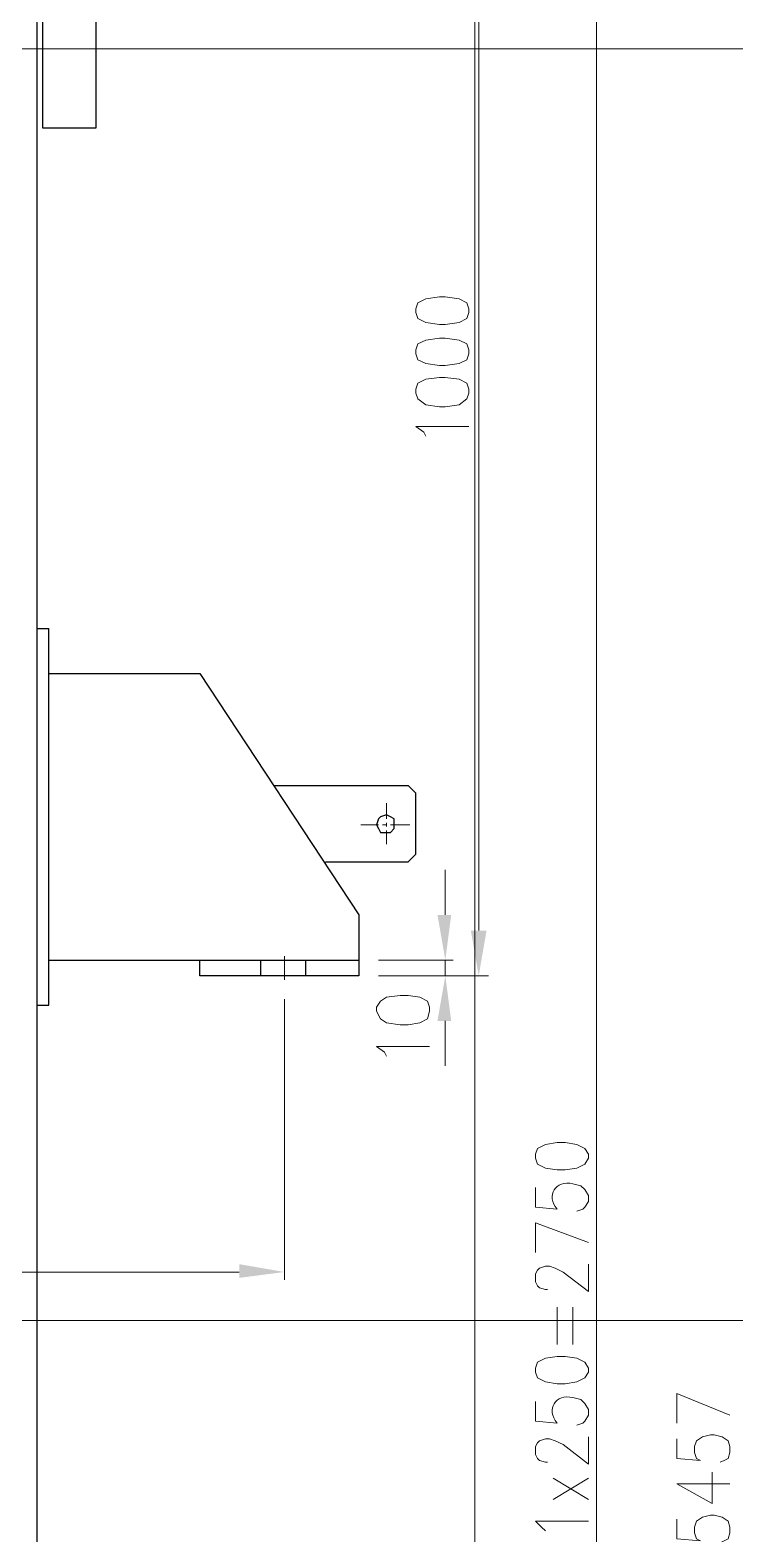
# Model space of a CAD drawing. Header units: millimetres. Extents: x 0 to 825, y 0 to 1167.
# Drawn here: x 289.1 to 353.8, y 680.6 to 818.6 of the extents above; entities that cross this region are included whole.
import ezdxf

# ---------------------------------------------------------------- set-up
doc = ezdxf.new("R2010")
doc.units = ezdxf.units.MM
doc.layers.add('1', color=7, linetype='Continuous')

msp = doc.modelspace()

# ---------------------------------------------------------------- hatches: boundary and pattern name
h = msp.add_hatch(color=0)
h.dxf.hatch_style = 2
h.paths.add_polyline_path([(326.481732, 737.421732), (327.741732, 737.421732), (327.201732, 733.281732)])
h = msp.add_hatch(color=0)
h.dxf.hatch_style = 2
h.paths.add_polyline_path([(329.541732, 735.981732), (330.981732, 735.981732), (330.261732, 731.841732)])
h = msp.add_hatch(color=0)
h.dxf.hatch_style = 2
h.paths.add_polyline_path([(326.481732, 727.701732), (327.741732, 727.701732), (327.201732, 731.841732)])
h = msp.add_hatch(color=0)
h.dxf.hatch_style = 2
h.paths.add_polyline_path([(308.301732, 705.381732), (308.301732, 704.121732), (312.441732, 704.661732)])

# ---------------------------------------------------------------- linework, layer by layer
at = {"layer": '1', "color": 30, "lineweight": 9}
for points in [[(329.901732, 0.141732), (329.901732, 1166.901732)], [(824.541732, 816.873732), (0.141732, 816.873732)], [(824.541732, 700.197732), (0.141732, 700.197732)]]:
    msp.add_lwpolyline(points, dxfattribs=at)
at = {"layer": '1', "color": 0, "lineweight": 25}
for points in [[(289.761732, 931.821732), (289.761732, 491.361732)], [(290.301732, 877.461732), (295.161732, 877.461732), (295.161732, 809.601732), (290.301732, 809.601732), (290.301732, 877.461732)], [(289.761732, 763.701732), (290.841732, 763.701732)], [(290.841732, 729.141732), (290.841732, 763.701732)], [(290.841732, 759.561732), (304.701732, 759.561732)], [(304.701732, 759.561732), (319.281732, 737.421732)], [(311.541732, 749.301732), (323.781732, 749.301732)], [(323.781732, 749.301732), (324.501732, 748.581732)], [(324.501732, 743.001732), (324.501732, 748.581732)], [(322.521732, 745.701732), (322.521732, 746.241732), (322.161732, 746.421732), (321.801732, 746.601732), (321.261732, 746.421732), (321.081732, 746.241732), (320.901732, 745.701732), (321.081732, 745.341732), (321.261732, 744.981732), (321.801732, 744.981732), (322.161732, 744.981732), (322.521732, 745.341732), (322.521732, 745.701732)], [(316.221732, 742.281732), (323.781732, 742.281732)], [(323.781732, 742.281732), (324.501732, 743.001732)], [(319.281732, 737.421732), (319.281732, 731.841732), (304.701732, 731.841732)], [(290.841732, 733.281732), (319.281732, 733.281732)], [(304.701732, 731.841732), (304.701732, 733.281732)], [(310.281732, 731.841732), (310.281732, 733.281732)], [(314.421732, 731.841732), (314.421732, 733.281732)], [(289.761732, 729.141732), (290.841732, 729.141732)]]:
    msp.add_lwpolyline(points, dxfattribs=at)
at = {"layer": '1', "color": 0, "lineweight": 9}
for points in [[(341.061732, 510.621732), (341.061732, 883.581732)], [(330.261732, 839.481732), (330.261732, 735.981732)], [(324.501732, 792.681732), (324.681732, 792.141732), (325.401732, 791.781732), (326.661732, 791.601732), (327.201732, 791.601732), (328.461732, 791.781732), (329.181732, 792.141732), (329.361732, 792.681732), (329.361732, 793.041732), (329.181732, 793.581732), (328.461732, 793.941732), (327.201732, 794.121732), (326.661732, 794.121732), (325.401732, 793.941732), (324.681732, 793.581732), (324.501732, 793.041732), (324.501732, 792.681732)], [(324.501732, 788.901732), (324.681732, 788.361732), (325.401732, 788.001732), (326.661732, 787.821732), (327.201732, 787.821732), (328.461732, 788.001732), (329.181732, 788.361732), (329.361732, 788.901732), (329.361732, 789.261732), (329.181732, 789.801732), (328.461732, 790.161732), (327.201732, 790.341732), (326.661732, 790.341732), (325.401732, 790.161732), (324.681732, 789.801732), (324.501732, 789.261732), (324.501732, 788.901732)], [(324.501732, 785.301732), (324.681732, 784.761732), (325.401732, 784.221732), (326.661732, 784.041732), (327.201732, 784.041732), (328.461732, 784.221732), (329.181732, 784.761732), (329.361732, 785.301732), (329.361732, 785.661732), (329.181732, 786.201732), (328.461732, 786.561732), (327.201732, 786.741732), (326.661732, 786.741732), (325.401732, 786.561732), (324.681732, 786.201732), (324.501732, 785.661732), (324.501732, 785.301732)], [(325.401732, 781.341732), (325.221732, 781.701732), (324.501732, 782.241732), (329.361732, 782.241732)], [(321.801732, 746.241732), (321.801732, 747.681732)], [(319.461732, 745.701732), (321.081732, 745.701732)], [(321.441732, 745.701732), (321.801732, 745.701732)], [(321.801732, 745.521732), (321.801732, 745.881732)], [(321.801732, 743.901732), (321.801732, 745.161732)], [(322.161732, 745.701732), (323.961732, 745.701732)], [(327.201732, 737.421732), (327.201732, 741.561732)], [(312.441732, 731.481732), (312.441732, 733.641732)], [(321.081732, 733.281732), (327.921732, 733.281732)], [(327.201732, 733.281732), (327.201732, 731.841732)], [(321.081732, 731.841732), (331.161732, 731.841732)], [(321.081732, 731.841732), (327.921732, 731.841732)], [(320.901732, 728.601732), (321.261732, 727.881732), (321.801732, 727.521732), (323.061732, 727.341732), (323.781732, 727.341732), (324.861732, 727.521732), (325.581732, 727.881732), (325.761732, 728.601732), (325.761732, 728.961732), (325.581732, 729.501732), (324.861732, 729.861732), (323.781732, 730.041732), (323.061732, 730.041732), (321.801732, 729.861732), (321.261732, 729.501732), (320.901732, 728.961732), (320.901732, 728.601732)], [(312.441732, 729.681732), (312.441732, 703.941732)], [(327.201732, 727.701732), (327.201732, 723.561732)], [(321.801732, 724.461732), (321.621732, 724.821732), (320.901732, 725.361732), (325.761732, 725.361732)], [(335.481732, 715.101732), (335.661732, 714.561732), (336.381732, 714.201732), (337.461732, 714.021732), (338.181732, 714.021732), (339.261732, 714.201732), (339.981732, 714.561732), (340.341732, 715.101732), (340.341732, 715.461732), (339.981732, 716.001732), (339.261732, 716.361732), (338.181732, 716.541732), (337.461732, 716.541732), (336.381732, 716.361732), (335.661732, 716.001732), (335.481732, 715.461732), (335.481732, 715.101732)], [(335.481732, 706.461732), (335.481732, 709.161732), (340.341732, 707.361732)], [(336.561732, 703.041732), (336.381732, 703.041732), (335.841732, 703.221732), (335.661732, 703.401732), (335.481732, 703.761732), (335.481732, 704.481732), (335.661732, 704.841732), (335.841732, 705.021732), (336.381732, 705.201732), (336.741732, 705.201732), (337.281732, 705.021732), (338.001732, 704.661732), (340.341732, 702.861732), (340.341732, 705.381732)], [(157.641732, 704.661732), (308.301732, 704.661732)], [(337.461732, 698.001732), (337.461732, 701.421732)], [(338.901732, 698.001732), (338.901732, 701.421732)], [(335.481732, 695.481732), (335.661732, 694.941732), (336.381732, 694.581732), (337.461732, 694.401732), (338.181732, 694.401732), (339.261732, 694.581732), (339.981732, 694.941732), (340.341732, 695.481732), (340.341732, 695.841732), (339.981732, 696.381732), (339.261732, 696.741732), (338.181732, 696.921732), (337.461732, 696.921732), (336.381732, 696.741732), (335.661732, 696.381732), (335.481732, 695.841732), (335.481732, 695.481732)], [(348.441732, 690.801732), (348.441732, 693.501732), (353.301732, 691.521732)], [(336.561732, 687.201732), (336.381732, 687.201732), (335.841732, 687.381732), (335.661732, 687.561732), (335.481732, 687.921732), (335.481732, 688.641732), (335.661732, 689.001732), (335.841732, 689.181732), (336.381732, 689.361732), (336.741732, 689.361732), (337.281732, 689.181732), (338.001732, 688.821732), (340.341732, 687.021732), (340.341732, 689.541732)], [(348.441732, 689.361732), (348.441732, 687.561732), (350.601732, 687.381732), (350.241732, 687.561732), (350.061732, 688.101732), (350.061732, 688.641732), (350.241732, 689.181732), (350.781732, 689.541732), (351.501732, 689.721732), (351.861732, 689.721732), (352.581732, 689.541732), (353.121732, 689.181732), (353.301732, 688.641732), (353.301732, 688.101732), (353.121732, 687.561732), (352.761732, 687.381732), (352.401732, 687.201732)], [(340.341732, 683.781732), (337.101732, 685.761732)], [(340.341732, 685.761732), (337.101732, 683.781732)], [(348.441732, 685.221732), (351.681732, 683.421732), (351.681732, 686.301732)], [(348.441732, 685.221732), (353.301732, 685.221732)], [(336.381732, 680.901732), (336.021732, 681.261732), (335.481732, 681.801732), (340.341732, 681.801732)], [(348.441732, 681.981732), (348.441732, 680.181732), (350.601732, 680.001732), (350.241732, 680.181732), (350.061732, 680.721732), (350.061732, 681.261732), (350.241732, 681.801732), (350.781732, 682.161732), (351.501732, 682.341732), (351.861732, 682.341732), (352.581732, 682.161732), (353.121732, 681.801732), (353.301732, 681.261732), (353.301732, 680.721732), (353.121732, 680.181732), (352.761732, 680.001732), (352.401732, 679.821732)]]:
    msp.add_lwpolyline(points, dxfattribs=at)
for points in [[(335.481732, 712.401732), (335.481732, 712.401732), (335.481732, 710.601732), (335.481732, 710.601732), (335.481732, 710.601732), (337.461732, 710.421732), (337.461732, 710.421732), (336.381732, 711.681732), (337.281732, 713.121732), (338.901732, 712.761732), (338.901732, 712.761732), (339.621732, 712.581732), (339.621732, 712.581732), (339.621732, 712.581732), (339.981732, 712.221732), (339.981732, 712.221732), (339.981732, 712.221732), (340.341732, 711.681732), (340.341732, 711.681732), (340.341732, 711.681732), (340.341732, 711.141732), (340.341732, 711.141732), (340.341732, 711.141732), (339.981732, 710.601732), (339.981732, 710.601732), (339.981732, 710.601732), (339.801732, 710.421732), (339.801732, 710.421732), (339.801732, 710.421732), (339.261732, 710.241732), (339.261732, 710.241732)], [(335.481732, 692.781732), (335.481732, 692.781732), (335.481732, 690.981732), (335.481732, 690.981732), (335.481732, 690.981732), (337.461732, 690.801732), (337.461732, 690.801732), (336.381732, 692.061732), (337.281732, 693.501732), (338.901732, 693.141732), (338.901732, 693.141732), (339.621732, 692.961732), (339.621732, 692.961732), (339.621732, 692.961732), (339.981732, 692.601732), (339.981732, 692.601732), (339.981732, 692.601732), (340.341732, 692.061732), (340.341732, 692.061732), (340.341732, 692.061732), (340.341732, 691.521732), (340.341732, 691.521732), (340.341732, 691.521732), (339.981732, 690.981732), (339.981732, 690.981732), (339.981732, 690.981732), (339.801732, 690.801732), (339.801732, 690.801732), (339.801732, 690.801732), (339.261732, 690.621732), (339.261732, 690.621732)]]:
    msp.add_open_spline(points, degree=3, knots=[0, 0, 0, 0, 1, 1, 1, 2, 2, 2, 3, 3, 3, 4, 4, 4, 5, 5, 5, 6, 6, 6, 7, 7, 7, 8, 8, 8, 9, 9, 9, 10, 10, 10, 10], dxfattribs=at)

doc.saveas('drawing.dxf')
